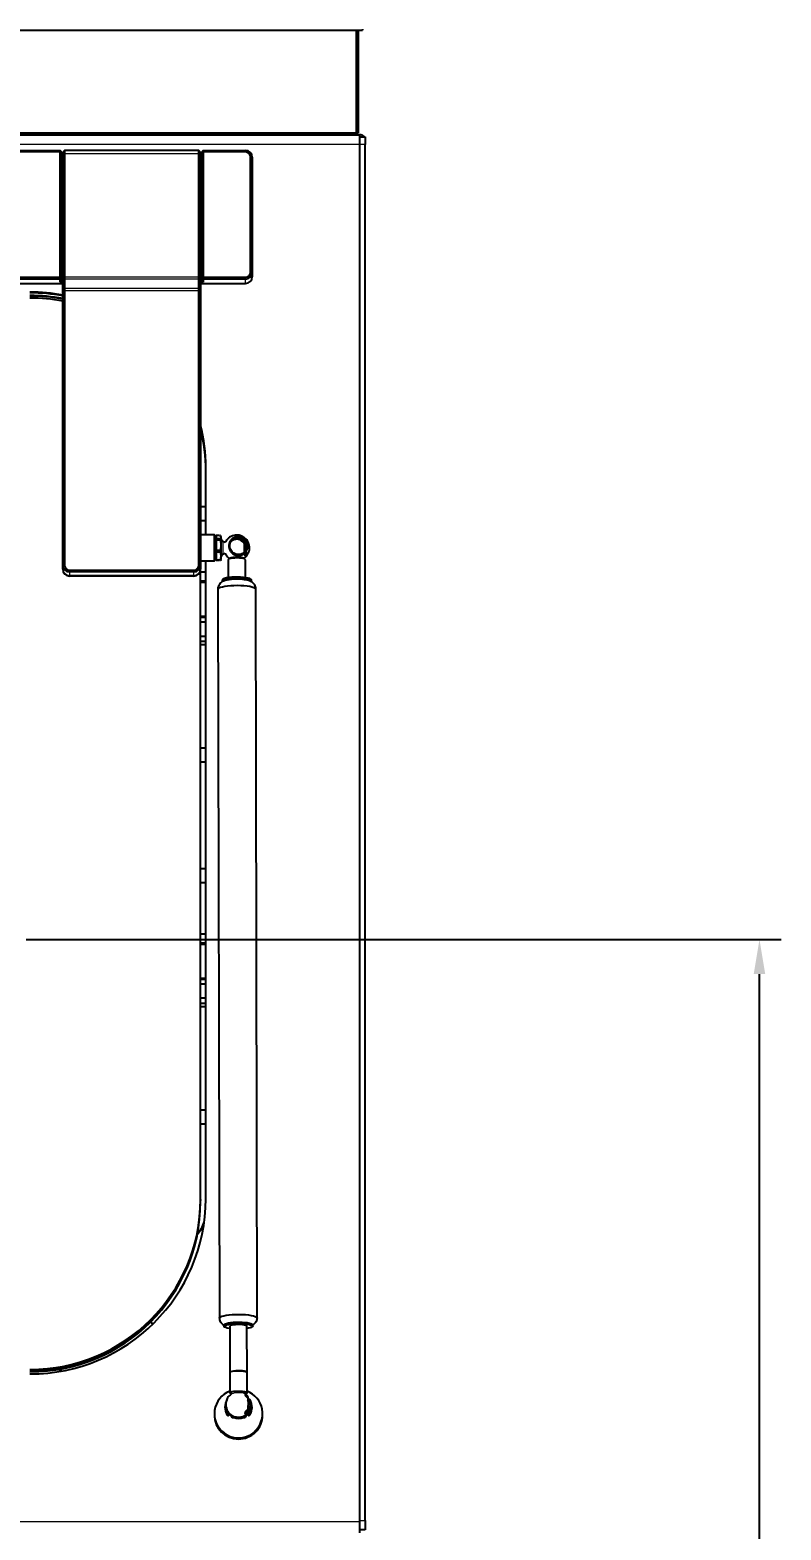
# Model space of a CAD drawing. Header units: millimetres. Extents: x -218071 to -203542, y 15363 to 51382.
# Drawn here: x -217463.8 to -217420.2, y 51213.1 to 51300.1 of the extents above; entities that cross this region are included whole.
import ezdxf

# ---------------------------------------------------------------- set-up
doc = ezdxf.new("R2010")
doc.units = ezdxf.units.MM
doc.header["$LTSCALE"] = 4
doc.layers.add('TPF-DIMENSIONS', color=3, linetype='Continuous')
doc.layers.add('TPF-EQUIPEMENT', color=7, linetype='Continuous')
doc.dimstyles.new('ISO-25', dxfattribs={"dimtxt": 2.5, "dimasz": 2, "dimexe": 1.25, "dimexo": 0.625, "dimtad": 1, "dimtxsty": 'Standard', "dimcen": -2.5, "dimclrt": 256, "dimadec": 0, "dimazin": 0, "dimtfac": 1, "dimtmove": 0, "dimatfit": 3, "dimfxl": 1, "dimarcsym": 0})

# ---------------------------------------------------------------- blocks, each defined once
blk = doc.blocks.new('*D688')
at = {"layer": 'Defpoints', "color": 0, "transparency": 16777216}
for p in [(-217464.652, 51247.327), (-217421.467, 51247.327), (-217448.852, 51132.036)]:
    blk.add_point(p, dxfattribs=at)
at = {"layer": 'TPF-DIMENSIONS', "color": 0, "lineweight": -2, "transparency": 16777216}
for p, q in [((-217464.027, 51247.327), (-217420.217, 51247.327)), ((-217421.467, 51134.036), (-217421.467, 51245.327)), ((-217448.227, 51132.036), (-217420.217, 51132.036))]:
    blk.add_line(p, q, dxfattribs=at)
at = {"layer": 'TPF-DIMENSIONS', "color": 0, "transparency": 16777216}
for points in [[(-217421.8, 51245.327), (-217421.133, 51245.327), (-217421.467, 51247.327)], [(-217421.8, 51134.036), (-217421.133, 51134.036), (-217421.467, 51132.036)]]:
    blk.add_solid(points, dxfattribs=at)
at = {"layer": 'TPF-DIMENSIONS', "transparency": 16777216, "insert": (-217423.342, 51189.682), "char_height": 2.5, "attachment_point": 5, "rotation": 90}
blk.add_mtext('115', dxfattribs=at)

msp = doc.modelspace()

# ---------------------------------------------------------------- linework, layer by layer
at = {"layer": 'TPF-EQUIPEMENT', "color": 7, "linetype": 'Continuous', "lineweight": 25, "transparency": 33554671}
for p, q in [((-217638.702, 51300.079), (-217444.502, 51300.079)), ((-217444.852, 51294.136), (-217444.852, 51300.079)), ((-217444.752, 51300.079), (-217444.752, 51294.136)), ((-217444.502, 51300.149), (-217444.502, 51300.079)), ((-217638.752, 51294.136), (-217444.852, 51294.136)), ((-217444.852, 51294.036), (-217638.752, 51294.036)), ((-217638.552, 51294.005), (-217444.652, 51294.005)), ((-217447.03, 51294.036), (-217447.03, 51294.005)), ((-217447.022, 51294.036), (-217447.022, 51294.005)), ((-217446.352, 51294.036), (-217446.352, 51294.005)), ((-217446.272, 51294.036), (-217446.272, 51294.005)), ((-217445.622, 51294.005), (-217445.622, 51294.036)), ((-217445.622, 51294.031), (-217445.582, 51294.031)), ((-217445.322, 51294.031), (-217444.652, 51294.031)), ((-217444.752, 51294.136), (-217444.852, 51294.136)), ((-217444.852, 51294.036), (-217444.852, 51294.136)), ((-217444.852, 51294.036), (-217444.752, 51294.136)), ((-217444.652, 51293.457), (-217444.652, 51294.005)), ((-217444.652, 51293.905), (-217444.352, 51293.905)), ((-217444.652, 51213.557), (-217444.652, 51293.457)), ((-217444.352, 51293.905), (-217444.352, 51293.449)), ((-217444.352, 51213.614), (-217444.352, 51293.449)), ((-217464.502, 51293.11), (-217462.052, 51293.11)), ((-217462.052, 51293.019), (-217464.502, 51293.019)), ((-217462.052, 51293.11), (-217462.052, 51293.019)), ((-217461.952, 51293.011), (-217462.052, 51293.11)), ((-217462.052, 51285.747), (-217462.052, 51293.019)), ((-217461.952, 51293.011), (-217462.052, 51293.019)), ((-217461.952, 51293.011), (-217461.952, 51285.738)), ((-217461.902, 51292.59), (-217461.952, 51292.59)), ((-217461.802, 51293.102), (-217461.902, 51293.002)), ((-217461.902, 51292.911), (-217461.902, 51293.002)), ((-217461.902, 51285.771), (-217461.902, 51292.911)), ((-217454.002, 51293.102), (-217461.802, 51293.102)), ((-217461.802, 51293.102), (-217461.802, 51292.92)), ((-217461.802, 51292.92), (-217461.802, 51285.78)), ((-217453.902, 51293.002), (-217454.002, 51293.102)), ((-217454.002, 51292.92), (-217454.002, 51293.102)), ((-217454.002, 51285.78), (-217454.002, 51292.92)), ((-217453.902, 51293.002), (-217453.902, 51292.911)), ((-217453.902, 51292.911), (-217453.902, 51285.771)), ((-217453.852, 51292.59), (-217453.902, 51292.59)), ((-217453.752, 51293.11), (-217453.852, 51293.011)), ((-217453.752, 51293.019), (-217453.852, 51293.011)), ((-217453.852, 51285.738), (-217453.852, 51293.011)), ((-217453.752, 51293.019), (-217453.752, 51293.11)), ((-217453.752, 51293.11), (-217451.302, 51293.11)), ((-217451.302, 51293.019), (-217453.752, 51293.019)), ((-217453.752, 51293.019), (-217453.752, 51285.747)), ((-217451.002, 51286.046), (-217451.002, 51292.72)), ((-217450.902, 51292.712), (-217450.902, 51286.037)), ((-217461.952, 51291.59), (-217461.902, 51291.59)), ((-217453.902, 51291.59), (-217453.852, 51291.59)), ((-217464.502, 51285.747), (-217462.052, 51285.747)), ((-217462.052, 51285.639), (-217464.502, 51285.639)), ((-217462.052, 51285.747), (-217462.052, 51285.639)), ((-217461.952, 51285.738), (-217462.052, 51285.747)), ((-217461.952, 51285.738), (-217462.052, 51285.639)), ((-217462.052, 51285.464), (-217462.052, 51285.639)), ((-217461.952, 51285.738), (-217461.952, 51285.564)), ((-217461.902, 51285.698), (-217461.902, 51285.771)), ((-217461.902, 51285.175), (-217461.902, 51285.698)), ((-217461.802, 51285.78), (-217461.802, 51285.634)), ((-217461.802, 51285.634), (-217461.802, 51285.111)), ((-217454.002, 51285.634), (-217454.002, 51285.78)), ((-217454.002, 51285.111), (-217454.002, 51285.634)), ((-217453.902, 51285.771), (-217453.902, 51285.698)), ((-217453.902, 51285.698), (-217453.902, 51285.175)), ((-217453.752, 51285.747), (-217453.852, 51285.738)), ((-217453.752, 51285.639), (-217453.852, 51285.738)), ((-217453.852, 51285.564), (-217453.852, 51285.738)), ((-217453.752, 51285.639), (-217453.752, 51285.747)), ((-217453.752, 51285.747), (-217451.302, 51285.747)), ((-217451.302, 51285.639), (-217453.752, 51285.639)), ((-217453.752, 51285.639), (-217453.752, 51285.464)), ((-217450.902, 51286.037), (-217450.902, 51285.784)), ((-217464.502, 51285.386), (-217461.902, 51285.386)), ((-217461.902, 51284.956), (-217461.902, 51285.175)), ((-217461.902, 51269.05), (-217461.902, 51284.956)), ((-217461.802, 51285.111), (-217461.802, 51284.965)), ((-217461.802, 51284.965), (-217461.802, 51269.058)), ((-217454.002, 51284.965), (-217454.002, 51285.111)), ((-217454.002, 51269.058), (-217454.002, 51284.965)), ((-217453.902, 51285.386), (-217451.302, 51285.386)), ((-217453.902, 51285.175), (-217453.902, 51284.956)), ((-217453.902, 51284.956), (-217453.902, 51269.05)), ((-217453.602, 51270.8), (-217453.602, 51274.727)), ((-217453.602, 51272.436), (-217453.902, 51272.436)), ((-217453.902, 51271.636), (-217453.602, 51271.636)), ((-217453.102, 51270.8), (-217453.902, 51270.8)), ((-217453.002, 51270.7), (-217453.102, 51270.8)), ((-217453.102, 51269.3), (-217453.102, 51270.8)), ((-217452.941, 51270.777), (-217453.002, 51270.777)), ((-217453.002, 51270.777), (-217453.002, 51270.573)), ((-217452.941, 51270.777), (-217452.927, 51270.746)), ((-217452.927, 51270.746), (-217452.914, 51270.777)), ((-217452.821, 51270.777), (-217452.914, 51270.777)), ((-217452.821, 51270.777), (-217452.807, 51270.746)), ((-217452.807, 51270.746), (-217452.794, 51270.777)), ((-217452.746, 51270.777), (-217452.794, 51270.777)), ((-217452.941, 51270.573), (-217453.002, 51270.573)), ((-217453.002, 51270.573), (-217453.002, 51269.846)), ((-217452.927, 51270.605), (-217452.941, 51270.573)), ((-217452.941, 51270.573), (-217452.927, 51270.461)), ((-217452.927, 51269.958), (-217452.941, 51269.846)), ((-217452.927, 51270.605), (-217452.914, 51270.573)), ((-217452.927, 51270.605), (-217452.927, 51270.461)), ((-217452.927, 51270.461), (-217452.914, 51270.573)), ((-217452.927, 51269.958), (-217452.927, 51269.765)), ((-217452.927, 51269.958), (-217452.914, 51269.846)), ((-217452.821, 51270.573), (-217452.914, 51270.573)), ((-217452.807, 51270.605), (-217452.821, 51270.573)), ((-217452.821, 51270.573), (-217452.807, 51270.461)), ((-217452.807, 51269.958), (-217452.821, 51269.846)), ((-217452.807, 51270.605), (-217452.794, 51270.573)), ((-217452.807, 51270.605), (-217452.807, 51270.461)), ((-217452.807, 51270.461), (-217452.794, 51270.573)), ((-217452.807, 51269.958), (-217452.807, 51269.765)), ((-217452.807, 51269.958), (-217452.794, 51269.846)), ((-217452.746, 51270.573), (-217452.794, 51270.573)), ((-217452.702, 51270.68), (-217452.72, 51270.728)), ((-217452.702, 51270.205), (-217452.702, 51270.68)), ((-217452.702, 51269.42), (-217452.702, 51270.205)), ((-217452.471, 51270.361), (-217452.606, 51270.413)), ((-217461.902, 51268.833), (-217461.902, 51269.05)), ((-217453.902, 51269.3), (-217453.102, 51269.3)), ((-217453.902, 51269.05), (-217453.902, 51268.833)), ((-217453.602, 51232.289), (-217453.602, 51269.3)), ((-217453.102, 51269.3), (-217453.002, 51269.4)), ((-217452.941, 51269.846), (-217453.002, 51269.846)), ((-217453.002, 51269.846), (-217453.002, 51269.322)), ((-217452.941, 51269.322), (-217453.002, 51269.322)), ((-217452.941, 51269.846), (-217452.927, 51269.765)), ((-217452.927, 51269.403), (-217452.941, 51269.322)), ((-217452.941, 51269.322), (-217452.927, 51269.353)), ((-217452.927, 51269.765), (-217452.914, 51269.846)), ((-217452.927, 51269.403), (-217452.914, 51269.322)), ((-217452.927, 51269.403), (-217452.927, 51269.353)), ((-217452.927, 51269.353), (-217452.914, 51269.322)), ((-217452.821, 51269.846), (-217452.914, 51269.846)), ((-217452.821, 51269.322), (-217452.914, 51269.322)), ((-217452.821, 51269.846), (-217452.807, 51269.765)), ((-217452.807, 51269.403), (-217452.821, 51269.322)), ((-217452.821, 51269.322), (-217452.807, 51269.353)), ((-217452.807, 51269.765), (-217452.794, 51269.846)), ((-217452.807, 51269.403), (-217452.794, 51269.322)), ((-217452.807, 51269.403), (-217452.807, 51269.353)), ((-217452.807, 51269.353), (-217452.794, 51269.322)), ((-217452.746, 51269.846), (-217452.794, 51269.846)), ((-217452.746, 51269.322), (-217452.794, 51269.322)), ((-217452.728, 51269.374), (-217452.746, 51269.322)), ((-217452.72, 51269.371), (-217452.702, 51269.42)), ((-217452.606, 51269.686), (-217452.471, 51269.737)), ((-217452.301, 51269.363), (-217452.299, 51268.324)), ((-217452.203, 51269.427), (-217452.207, 51269.43)), ((-217451.299, 51268.326), (-217451.301, 51269.365)), ((-217461.902, 51268.832), (-217461.902, 51268.833)), ((-217461.902, 51268.806), (-217461.902, 51268.832)), ((-217461.502, 51268.759), (-217454.302, 51268.759)), ((-217454.302, 51268.651), (-217461.502, 51268.651)), ((-217461.502, 51268.435), (-217454.302, 51268.435)), ((-217461.502, 51268.435), (-217461.502, 51268.435)), ((-217454.302, 51268.433), (-217461.502, 51268.433)), ((-217454.302, 51268.407), (-217461.502, 51268.407)), ((-217454.302, 51268.435), (-217454.302, 51268.435)), ((-217453.902, 51268.833), (-217453.902, 51268.832)), ((-217453.902, 51268.832), (-217453.902, 51268.806)), ((-217453.902, 51232.245), (-217453.902, 51268.806)), ((-217453.602, 51268.636), (-217453.902, 51268.636)), ((-217452.633, 51268.214), (-217452.644, 51268.186)), ((-217452.644, 51268.186), (-217452.644, 51268.088)), ((-217450.954, 51268.092), (-217450.954, 51268.19)), ((-217453.902, 51268.136), (-217453.602, 51268.136)), ((-217453.902, 51268.064), (-217453.602, 51268.064)), ((-217452.883, 51267.671), (-217452.898, 51267.635)), ((-217452.898, 51267.635), (-217452.813, 51225.358)), ((-217450.613, 51225.362), (-217450.698, 51267.639)), ((-217453.602, 51266.064), (-217453.902, 51266.064)), ((-217453.902, 51266.036), (-217453.602, 51266.036)), ((-217453.602, 51265.736), (-217453.902, 51265.736)), ((-217453.902, 51264.936), (-217453.602, 51264.936)), ((-217453.902, 51264.636), (-217453.602, 51264.636)), ((-217453.902, 51264.436), (-217453.602, 51264.436)), ((-217453.602, 51258.436), (-217453.902, 51258.436)), ((-217453.902, 51257.636), (-217453.602, 51257.636)), ((-217453.602, 51251.436), (-217453.902, 51251.436)), ((-217453.902, 51250.636), (-217453.602, 51250.636)), ((-217453.602, 51247.636), (-217453.902, 51247.636)), ((-217453.902, 51247.136), (-217453.602, 51247.136)), ((-217453.902, 51247.064), (-217453.602, 51247.064)), ((-217453.602, 51245.064), (-217453.902, 51245.064)), ((-217453.902, 51245.036), (-217453.602, 51245.036)), ((-217453.602, 51244.736), (-217453.902, 51244.736)), ((-217453.902, 51243.936), (-217453.602, 51243.936)), ((-217453.902, 51243.636), (-217453.602, 51243.636)), ((-217453.902, 51243.436), (-217453.602, 51243.436)), ((-217453.602, 51237.436), (-217453.902, 51237.436)), ((-217453.902, 51236.636), (-217453.602, 51236.636)), ((-217453.902, 51232.245), (-217453.902, 51232.193)), ((-217453.926, 51230.436), (-217454.046, 51230.436)), ((-217456.797, 51225.141), (-217456.674, 51225.021)), ((-217456.79, 51225.148), (-217456.667, 51225.028)), ((-217452.552, 51224.947), (-217452.552, 51224.903)), ((-217452.518, 51224.999), (-217452.537, 51224.979)), ((-217452.534, 51224.869), (-217452.514, 51224.85)), ((-217452.205, 51224.901), (-217452.212, 51224.884)), ((-217452.212, 51224.884), (-217452.206, 51222.207)), ((-217451.206, 51222.209), (-217451.212, 51224.887)), ((-217450.909, 51224.853), (-217450.889, 51224.872)), ((-217450.886, 51224.982), (-217450.906, 51225.003)), ((-217450.872, 51224.907), (-217450.872, 51224.951)), ((-217452.2, 51222.223), (-217452.206, 51222.207)), ((-217452.206, 51222.207), (-217452.204, 51221.031)), ((-217451.204, 51221.033), (-217451.206, 51222.209)), ((-217452.105, 51220.967), (-217452.109, 51220.965)), ((-217452.088, 51220.97), (-217452.103, 51220.967)), ((-217451.189, 51220.874), (-217451.234, 51220.92)), ((-217451.134, 51220.652), (-217451.101, 51220.602)), ((-217451.133, 51220.581), (-217450.952, 51220.275)), ((-217451.101, 51220.602), (-217451.1, 51220.688)), ((-217451.101, 51220.526), (-217451.1, 51220.688)), ((-217451.101, 51220.564), (-217451.101, 51220.527)), ((-217453.102, 51219.821), (-217453.102, 51219.738)), ((-217452.427, 51220.21), (-217452.453, 51220.253)), ((-217452.453, 51220.253), (-217452.453, 51220.249)), ((-217452.394, 51220.149), (-217452.453, 51220.249)), ((-217452.453, 51220.247), (-217452.453, 51220.239)), ((-217452.453, 51220.247), (-217452.394, 51220.149)), ((-217452.394, 51220.139), (-217452.453, 51220.239)), ((-217452.453, 51220.236), (-217452.453, 51220.231)), ((-217452.453, 51220.236), (-217452.394, 51220.139)), ((-217452.453, 51220.231), (-217452.422, 51220.18)), ((-217452.304, 51219.879), (-217452.305, 51219.7)), ((-217452.191, 51219.794), (-217452.068, 51219.589)), ((-217452.068, 51219.611), (-217452.16, 51219.767)), ((-217452.127, 51219.705), (-217452.068, 51219.605)), ((-217452.127, 51219.705), (-217452.068, 51219.607)), ((-217452.127, 51219.694), (-217452.068, 51219.597)), ((-217452.127, 51219.694), (-217452.068, 51219.595)), ((-217451.814, 51219.617), (-217452.068, 51219.611)), ((-217452.068, 51219.607), (-217452.068, 51219.611)), ((-217452.068, 51219.605), (-217451.953, 51219.608)), ((-217452.068, 51219.607), (-217451.953, 51219.608)), ((-217452.068, 51219.597), (-217452.068, 51219.605)), ((-217452.068, 51219.589), (-217451.318, 51219.6)), ((-217452.068, 51219.595), (-217451.953, 51219.597)), ((-217452.068, 51219.597), (-217451.953, 51219.597)), ((-217452.068, 51219.589), (-217452.068, 51219.595)), ((-217451.318, 51219.622), (-217451.573, 51219.621)), ((-217451.433, 51219.615), (-217451.318, 51219.618)), ((-217451.433, 51219.615), (-217451.318, 51219.616)), ((-217451.433, 51219.605), (-217451.318, 51219.608)), ((-217451.433, 51219.605), (-217451.318, 51219.606)), ((-217451.318, 51219.6), (-217450.952, 51220.253)), ((-217451.318, 51219.616), (-217451.261, 51219.718)), ((-217451.261, 51219.718), (-217451.318, 51219.618)), ((-217451.318, 51219.606), (-217451.261, 51219.707)), ((-217451.261, 51219.707), (-217451.318, 51219.608)), ((-217451.318, 51219.622), (-217451.318, 51219.618)), ((-217451.318, 51219.616), (-217451.318, 51219.608)), ((-217451.318, 51219.606), (-217451.318, 51219.6)), ((-217451.105, 51219.695), (-217451.103, 51219.983)), ((-217451.105, 51219.695), (-217451.104, 51219.874)), ((-217451.104, 51219.982), (-217451.104, 51219.915)), ((-217451.008, 51220.17), (-217450.952, 51220.271)), ((-217451.008, 51220.17), (-217450.952, 51220.269)), ((-217451.008, 51220.159), (-217450.952, 51220.261)), ((-217451.008, 51220.159), (-217450.952, 51220.258)), ((-217450.952, 51220.275), (-217450.952, 51220.271)), ((-217450.952, 51220.269), (-217450.952, 51220.261)), ((-217450.952, 51220.258), (-217450.952, 51220.253)), ((-217450.302, 51219.738), (-217450.302, 51219.821)), ((-217444.652, 51212.905), (-217444.652, 51213.557)), ((-217444.352, 51213.614), (-217444.352, 51213.07)), ((-217444.637, 51213.089), (-217444.652, 51213.086)), ((-217444.352, 51213.07), (-217444.652, 51213.07))]:
    msp.add_line(p, q, dxfattribs=at)
at = {"layer": 'TPF-EQUIPEMENT', "color": 8, "linetype": 'Continuous', "lineweight": 18, "transparency": 33554671}
for p, q in [((-217444.652, 51293.457), (-217638.552, 51293.457)), ((-217448.652, 51294.005), (-217448.652, 51294.036)), ((-217445.322, 51294.031), (-217445.322, 51294.005)), ((-217444.352, 51293.449), (-217444.652, 51293.449)), ((-217461.902, 51292.911), (-217461.802, 51292.92)), ((-217454.002, 51292.92), (-217461.802, 51292.92)), ((-217453.902, 51292.911), (-217454.002, 51292.92)), ((-217451.302, 51293.019), (-217451.302, 51293.11)), ((-217450.902, 51292.712), (-217451.002, 51292.72)), ((-217462.052, 51285.464), (-217461.952, 51285.564)), ((-217461.902, 51285.771), (-217461.802, 51285.78)), ((-217461.902, 51285.698), (-217461.802, 51285.634)), ((-217461.802, 51285.78), (-217454.002, 51285.78)), ((-217454.002, 51285.634), (-217461.802, 51285.634)), ((-217453.902, 51285.771), (-217454.002, 51285.78)), ((-217453.902, 51285.698), (-217454.002, 51285.634)), ((-217453.752, 51285.464), (-217453.852, 51285.564)), ((-217451.302, 51285.639), (-217451.302, 51285.747)), ((-217451.302, 51285.386), (-217451.302, 51285.639)), ((-217450.902, 51286.037), (-217451.002, 51286.046)), ((-217461.902, 51285.175), (-217461.802, 51285.111)), ((-217461.902, 51284.956), (-217461.802, 51284.965)), ((-217461.802, 51285.111), (-217454.002, 51285.111)), ((-217454.002, 51284.965), (-217461.802, 51284.965)), ((-217453.902, 51285.175), (-217454.002, 51285.111)), ((-217453.902, 51284.956), (-217454.002, 51284.965)), ((-217452.606, 51270.413), (-217452.606, 51270.139)), ((-217452.606, 51270.139), (-217452.606, 51269.686)), ((-217461.902, 51269.05), (-217461.802, 51269.058)), ((-217453.902, 51269.05), (-217454.002, 51269.058)), ((-217461.502, 51268.651), (-217461.502, 51268.759)), ((-217461.502, 51268.651), (-217461.502, 51268.435)), ((-217461.502, 51268.435), (-217454.302, 51268.435)), ((-217461.502, 51268.433), (-217461.502, 51268.407)), ((-217454.302, 51268.651), (-217454.302, 51268.759)), ((-217454.302, 51268.435), (-217454.302, 51268.651)), ((-217454.302, 51268.407), (-217454.302, 51268.433)), ((-217451.101, 51220.564), (-217451.127, 51220.609)), ((-217451.051, 51220.63), (-217451.051, 51220.443)), ((-217452.354, 51219.75), (-217452.353, 51219.998)), ((-217451.053, 51220.073), (-217451.054, 51219.744)), ((-217638.552, 51213.557), (-217444.652, 51213.557)), ((-217444.652, 51213.614), (-217444.352, 51213.614))]:
    msp.add_line(p, q, dxfattribs=at)
at = {"layer": 'TPF-EQUIPEMENT', "color": 7, "linetype": 'Continuous', "lineweight": 25, "transparency": 33554671, "flags": 128}
for points in [[(-217445.585, 51294.036), (-217445.572, 51294.014), (-217445.566, 51294.005)], [(-217445.361, 51294.036), (-217445.352, 51294.034), (-217445.322, 51294.031)], [(-217461.952, 51292.921), (-217461.929, 51292.92), (-217461.902, 51292.919)], [(-217453.902, 51292.919), (-217453.876, 51292.92), (-217453.852, 51292.921)], [(-217451.715, 51269.657), (-217451.848, 51269.679), (-217451.971, 51269.737), (-217452.075, 51269.824), (-217452.153, 51269.936), (-217452.198, 51270.063), (-217452.207, 51270.196), (-217452.18, 51270.326), (-217452.119, 51270.443), (-217452.028, 51270.537), (-217451.913, 51270.602), (-217451.784, 51270.634), (-217451.65, 51270.629), (-217451.521, 51270.589), (-217451.406, 51270.516), (-217451.315, 51270.415), (-217451.253, 51270.295), (-217451.225, 51270.163), (-217451.234, 51270.03), (-217451.279, 51269.906), (-217451.356, 51269.8), (-217451.46, 51269.719), (-217451.582, 51269.67), (-217451.715, 51269.657)], [(-217451.301, 51269.365), (-217451.308, 51269.382), (-217451.348, 51269.408), (-217451.422, 51269.431), (-217451.524, 51269.448), (-217451.647, 51269.46), (-217451.781, 51269.465), (-217451.916, 51269.462), (-217452.043, 51269.452), (-217452.152, 51269.435), (-217452.235, 51269.413), (-217452.286, 51269.388), (-217452.301, 51269.363)], [(-217450.954, 51268.19), (-217450.955, 51268.198), (-217450.981, 51268.233), (-217451.044, 51268.266), (-217451.139, 51268.295), (-217451.263, 51268.32), (-217451.411, 51268.339), (-217451.576, 51268.352), (-217451.75, 51268.357), (-217451.926, 51268.355), (-217452.097, 51268.346), (-217452.255, 51268.33), (-217452.393, 51268.307), (-217452.505, 51268.28), (-217452.586, 51268.248), (-217452.633, 51268.214)], [(-217450.954, 51268.092), (-217450.954, 51268.1), (-217450.981, 51268.135), (-217451.044, 51268.168), (-217451.139, 51268.197), (-217451.263, 51268.222), (-217451.411, 51268.241), (-217451.575, 51268.254), (-217451.75, 51268.259), (-217451.926, 51268.257), (-217452.097, 51268.248), (-217452.255, 51268.232), (-217452.393, 51268.209), (-217452.505, 51268.182), (-217452.586, 51268.15), (-217452.632, 51268.116)], [(-217450.698, 51267.639), (-217450.704, 51267.663), (-217450.742, 51267.701), (-217450.815, 51267.738), (-217450.919, 51267.771), (-217451.051, 51267.801), (-217451.207, 51267.824), (-217451.383, 51267.842), (-217451.571, 51267.853), (-217451.767, 51267.858), (-217451.964, 51267.855), (-217452.155, 51267.845), (-217452.335, 51267.828), (-217452.498, 51267.806), (-217452.638, 51267.778), (-217452.751, 51267.745), (-217452.834, 51267.709), (-217452.883, 51267.671)], [(-217452.812, 51225.355), (-217452.798, 51225.394), (-217452.749, 51225.432), (-217452.666, 51225.468), (-217452.553, 51225.501), (-217452.413, 51225.529), (-217452.25, 51225.552), (-217452.07, 51225.568), (-217451.879, 51225.578), (-217451.682, 51225.581), (-217451.486, 51225.576), (-217451.297, 51225.565), (-217451.122, 51225.547), (-217450.966, 51225.524), (-217450.834, 51225.495), (-217450.73, 51225.461), (-217450.657, 51225.425), (-217450.619, 51225.386), (-217450.613, 51225.359)], [(-217452.552, 51224.947), (-217452.541, 51224.975), (-217452.494, 51225.009), (-217452.414, 51225.04), (-217452.302, 51225.068), (-217452.165, 51225.09), (-217452.008, 51225.106), (-217451.839, 51225.115), (-217451.663, 51225.117), (-217451.49, 51225.112), (-217451.326, 51225.1), (-217451.18, 51225.08), (-217451.056, 51225.056), (-217450.961, 51225.026), (-217450.899, 51224.993), (-217450.873, 51224.959), (-217450.872, 51224.951)], [(-217452.534, 51224.869), (-217452.551, 51224.896), (-217452.541, 51224.931)], [(-217452.541, 51224.931), (-217452.494, 51224.965), (-217452.414, 51224.996), (-217452.302, 51225.024), (-217452.165, 51225.046), (-217452.008, 51225.062), (-217451.839, 51225.071), (-217451.663, 51225.073), (-217451.49, 51225.068), (-217451.326, 51225.055), (-217451.179, 51225.036), (-217451.056, 51225.012), (-217450.961, 51224.982), (-217450.899, 51224.949), (-217450.873, 51224.915), (-217450.883, 51224.879), (-217450.889, 51224.872)], [(-217452.211, 51224.754), (-217452.231, 51224.757), (-217452.352, 51224.782), (-217452.444, 51224.81), (-217452.505, 51224.842), (-217452.531, 51224.876), (-217452.521, 51224.911)], [(-217452.521, 51224.911), (-217452.476, 51224.944), (-217452.397, 51224.974), (-217452.288, 51225.001), (-217452.154, 51225.023), (-217452.001, 51225.039), (-217451.835, 51225.048), (-217451.664, 51225.05), (-217451.495, 51225.044), (-217451.335, 51225.032), (-217451.192, 51225.014), (-217451.072, 51224.989), (-217450.979, 51224.961), (-217450.918, 51224.929), (-217450.893, 51224.895), (-217450.902, 51224.86), (-217450.948, 51224.827), (-217451.026, 51224.797), (-217451.135, 51224.77), (-217451.211, 51224.756)], [(-217452.518, 51224.999), (-217452.476, 51225.029), (-217452.397, 51225.06), (-217452.289, 51225.087), (-217452.155, 51225.108), (-217452.002, 51225.124), (-217451.836, 51225.133), (-217451.664, 51225.135), (-217451.495, 51225.13), (-217451.335, 51225.118), (-217451.192, 51225.099), (-217451.072, 51225.075), (-217450.979, 51225.046), (-217450.918, 51225.014), (-217450.906, 51225.003)], [(-217451.212, 51224.887), (-217451.227, 51224.911), (-217451.278, 51224.936), (-217451.361, 51224.958), (-217451.47, 51224.974), (-217451.597, 51224.983), (-217451.733, 51224.986), (-217451.867, 51224.98), (-217451.989, 51224.968), (-217452.091, 51224.95), (-217452.165, 51224.927), (-217452.205, 51224.901)], [(-217462.117, 51222.267), (-217461.966, 51222.379), (-217461.906, 51222.43)], [(-217452.206, 51222.207), (-217452.206, 51222.208), (-217452.186, 51222.235), (-217452.131, 51222.26), (-217452.044, 51222.281), (-217451.932, 51222.297), (-217451.803, 51222.306), (-217451.667, 51222.308), (-217451.534, 51222.303), (-217451.414, 51222.29), (-217451.315, 51222.271), (-217451.246, 51222.248), (-217451.21, 51222.222), (-217451.206, 51222.209)], [(-217451.206, 51222.209), (-217451.221, 51222.234), (-217451.272, 51222.259), (-217451.356, 51222.28), (-217451.465, 51222.296), (-217451.592, 51222.306), (-217451.727, 51222.308), (-217451.861, 51222.303), (-217451.984, 51222.291), (-217452.086, 51222.273), (-217452.16, 51222.25), (-217452.2, 51222.223)], [(-217452.096, 51220.969), (-217452.1, 51220.97), (-217452.167, 51220.993), (-217452.201, 51221.02), (-217452.197, 51221.047)], [(-217452.197, 51221.047), (-217452.157, 51221.073), (-217452.083, 51221.096), (-217451.982, 51221.115), (-217451.859, 51221.127), (-217451.725, 51221.132), (-217451.589, 51221.13), (-217451.462, 51221.12), (-217451.353, 51221.104), (-217451.27, 51221.082), (-217451.219, 51221.057), (-217451.204, 51221.03), (-217451.226, 51221.003), (-217451.284, 51220.978), (-217451.311, 51220.971)], [(-217452.122, 51219.68), (-217452.207, 51219.753), (-217452.304, 51219.879)], [(-217451.104, 51219.874), (-217451.202, 51219.749), (-217451.266, 51219.692)]]:
    msp.add_lwpolyline(points, dxfattribs=at)
at = {"layer": 'TPF-EQUIPEMENT', "color": 8, "linetype": 'Continuous', "lineweight": 18, "transparency": 33554671, "flags": 128}
for points in [[(-217452.207, 51269.43), (-217452.214, 51269.436), (-217452.22, 51269.461), (-217452.189, 51269.485), (-217452.123, 51269.507), (-217452.029, 51269.524), (-217451.914, 51269.534), (-217451.79, 51269.538), (-217451.666, 51269.533), (-217451.555, 51269.522), (-217451.465, 51269.505), (-217451.405, 51269.483), (-217451.381, 51269.458), (-217451.394, 51269.433), (-217451.399, 51269.429)], [(-217452.304, 51219.92), (-217452.21, 51219.788), (-217452.154, 51219.732)], [(-217451.237, 51219.745), (-217451.198, 51219.783), (-217451.104, 51219.915)]]:
    msp.add_lwpolyline(points, dxfattribs=at)
at = {"layer": 'TPF-EQUIPEMENT', "color": 7, "linetype": 'Continuous', "lineweight": 25, "transparency": 33554671}
for centre, radius, start, end in [((-217461.908, 51292.963), 0.135, 250.59387, 272.23723), ((-217453.897, 51292.963), 0.135, 267.76277, 289.40613), ((-217451.302, 51292.711), 0.399, 0.10943, 90.10901), ((-217451.302, 51292.72), 0.299, 0.10943, 90.10901), ((-217461.908, 51285.691), 0.135, 250.59387, 272.23723), ((-217453.897, 51285.691), 0.135, 267.76277, 289.40613), ((-217451.302, 51286.046), 0.299, 269.89099, 359.89057), ((-217451.302, 51286.038), 0.399, 269.89099, 359.89057), ((-217451.302, 51285.785), 0.399, 269.89099, 359.89057), ((-217463.802, 51274.65), 10.238, 79.30477, 90.0004), ((-217463.802, 51274.624), 10.238, 79.30477, 90.0004), ((-217463.802, 51274.459), 10.388, 79.4616, 90.00037), ((-217463.802, 51274.45), 10.238, 79.30477, 90.0004), ((-217461.938, 51285.806), 0.36, 251.47836, 275.68207), ((-217453.881, 51285.932), 0.485, 267.471, 285.36857), ((-217463.802, 51274.424), 10.238, 79.30477, 90.0004), ((-217463.802, 51274.609), 9.936, 78.97662, 90.00042), ((-217463.727, 51274.726), 10.125, 0.00079, 13.98245), ((-217463.727, 51274.7), 10.125, 0.00094, 13.98231), ((-217463.727, 51274.526), 10.125, 0.00079, 13.98245), ((-217463.727, 51274.5), 10.125, 0.00079, 13.98245), ((-217452.552, 51270.553), 0.15, 180, 249.17), ((-217451.801, 51270.051), 0.502, 326.5546, 130.05535), ((-217451.778, 51270.077), 0.501, 324.50589, 132.10406), ((-217461.503, 51269.05), 0.399, 180.10943, 270.10901), ((-217461.503, 51269.059), 0.299, 180.10943, 270.10901), ((-217454.302, 51269.059), 0.299, 269.89099, 359.89057), ((-217454.302, 51269.05), 0.399, 269.89099, 359.89057), ((-217452.552, 51269.546), 0.15, 110.83, 180), ((-217461.503, 51268.834), 0.399, 180.10943, 270.10901), ((-217461.503, 51268.832), 0.399, 180.10943, 270.10901), ((-217461.503, 51268.806), 0.399, 180.10943, 270.10901), ((-217454.302, 51268.834), 0.399, 269.89099, 359.89057), ((-217454.302, 51268.832), 0.399, 269.89099, 359.89057), ((-217454.302, 51268.806), 0.399, 269.89099, 359.89057), ((-217451.792, 51264.769), 3.464, 82.60851, 97.3124), ((-217463.783, 51232.308), 10.181, 269.89099, 359.89057), ((-217463.784, 51232.264), 9.881, 269.89099, 359.89057), ((-217463.784, 51232.212), 9.881, 269.89099, 359.89057), ((-217463.784, 51232.199), 9.881, 269.89099, 359.89057), ((-217463.784, 51232.129), 9.881, 269.89099, 359.89057), ((-217455.593, 51231.524), 1.99, 319.23259, 342.43607), ((-217451.709, 51219.821), 1.393, 110.80749, 233.40728), ((-217451.708, 51220.19), 0.782, 145.26159, 214.24374), ((-217451.696, 51219.821), 1.393, 311.97584, 69.33304), ((-217451.698, 51220.268), 0.626, 330.19918, 30.95023), ((-217451.697, 51220.19), 0.782, 325.26159, 34.24374), ((-217451.705, 51219.741), 1.397, 180.10564, 269.86641), ((-217451.702, 51220.246), 0.705, 248.31021, 293.51754), ((-217451.7, 51219.741), 1.397, 269.64264, 359.89253), ((-217451.142, 51219.936), 0.14, 176.20526, 228.42224)]:
    msp.add_arc(centre, radius, start, end, dxfattribs=at)
at = {"layer": 'TPF-EQUIPEMENT', "color": 8, "linetype": 'Continuous', "lineweight": 18, "transparency": 33554671}
for centre, radius, start, end in [((-217451.707, 51219.826), 1.389, 110.95162, 269.95569), ((-217451.701, 51219.823), 1.214, 70.77665, 109.43825), ((-217451.698, 51219.826), 1.389, 269.55133, 69.18495), ((-217451.702, 51220.247), 0.685, 253.09975, 288.5803), ((-217451.703, 51219.829), 1.403, 233.40032, 269.76523), ((-217451.702, 51219.829), 1.403, 269.73812, 311.956)]:
    msp.add_arc(centre, radius, start, end, dxfattribs=at)
at = {"layer": 'TPF-EQUIPEMENT', "color": 7, "linetype": 'Continuous', "lineweight": 25, "transparency": 33554671}
for points, knots in [([(-217444.652, 51294.031), (-217444.618, 51294.027), (-217444.548, 51294.02), (-217444.463, 51293.972), (-217444.428, 51293.925), (-217444.413, 51293.905)], [0, 0, 0, 0, 0.370713, 0.741469, 1, 1, 1, 1]), ([(-217452.746, 51270.573), (-217452.728, 51270.607), (-217452.691, 51270.675), (-217452.728, 51270.742), (-217452.746, 51270.777)], [0, 0, 0, 0, 0.4912125, 1, 1, 1, 1]), ([(-217451.063, 51270.024), (-217451.064, 51270.075), (-217451.066, 51270.155), (-217451.096, 51270.277), (-217451.141, 51270.392), (-217451.221, 51270.515), (-217451.326, 51270.622), (-217451.452, 51270.707), (-217451.594, 51270.765), (-217451.745, 51270.793), (-217451.899, 51270.789), (-217452.049, 51270.753), (-217452.189, 51270.687), (-217452.312, 51270.593), (-217452.41, 51270.483), (-217452.452, 51270.399), (-217452.471, 51270.361)], [0, 0, 0, 0, 0.07527, 0.117534, 0.185728, 0.258035, 0.332312, 0.407288, 0.482566, 0.558006, 0.633554, 0.709206, 0.784992, 0.861016, 0.937581, 1, 1, 1, 1]), ([(-217452.746, 51269.846), (-217452.728, 51269.965), (-217452.691, 51270.207), (-217452.728, 51270.45), (-217452.746, 51270.573)], [0, 0, 0, 0, 0.491212, 1, 1, 1, 1]), ([(-217451.717, 51270.69), (-217451.679, 51270.686), (-217451.58, 51270.676), (-217451.427, 51270.609), (-217451.286, 51270.482), (-217451.194, 51270.318), (-217451.16, 51270.134), (-217451.189, 51269.951), (-217451.277, 51269.79), (-217451.415, 51269.67), (-217451.587, 51269.603), (-217451.774, 51269.598), (-217451.953, 51269.654), (-217452.107, 51269.766), (-217452.216, 51269.921), (-217452.269, 51270.101), (-217452.259, 51270.286), (-217452.189, 51270.456), (-217452.065, 51270.59), (-217451.901, 51270.678), (-217451.779, 51270.686), (-217451.717, 51270.69)], [0, 0, 0, 0, 0.033603, 0.087292, 0.14098, 0.194669, 0.248358, 0.302047, 0.355735, 0.409424, 0.463113, 0.516801, 0.57049, 0.624179, 0.677868, 0.731556, 0.785245, 0.838934, 0.892623, 0.946311, 1, 1, 1, 1]), ([(-217451.802, 51270.55), (-217451.846, 51270.546), (-217451.911, 51270.542), (-217452.008, 51270.508), (-217452.081, 51270.471), (-217452.123, 51270.43), (-217452.139, 51270.415)], [0, 0, 0, 0, 0.347293, 0.529213, 0.828198, 1, 1, 1, 1]), ([(-217451.355, 51270.264), (-217451.36, 51270.277), (-217451.381, 51270.331), (-217451.449, 51270.409), (-217451.547, 51270.486), (-217451.651, 51270.53), (-217451.737, 51270.547), (-217451.785, 51270.549), (-217451.802, 51270.55)], [0, 0, 0, 0, 0.079385, 0.306173, 0.537648, 0.744143, 0.904198, 1, 1, 1, 1]), ([(-217451.311, 51270.54), (-217451.313, 51270.541), (-217451.319, 51270.544), (-217451.332, 51270.552), (-217451.353, 51270.57), (-217451.382, 51270.596), (-217451.411, 51270.626), (-217451.43, 51270.649), (-217451.438, 51270.663), (-217451.437, 51270.669), (-217451.432, 51270.67), (-217451.424, 51270.668), (-217451.41, 51270.663), (-217451.393, 51270.652), (-217451.369, 51270.636), (-217451.341, 51270.612), (-217451.315, 51270.584), (-217451.3, 51270.559), (-217451.295, 51270.544), (-217451.297, 51270.538), (-217451.302, 51270.536), (-217451.308, 51270.539), (-217451.311, 51270.54)], [0, 0, 0, 0, 0.015581, 0.050565, 0.091991, 0.171789, 0.270714, 0.346456, 0.398728, 0.436661, 0.465498, 0.496786, 0.527957, 0.566182, 0.617102, 0.691524, 0.779168, 0.862956, 0.914857, 0.94808, 0.974032, 1, 1, 1, 1]), ([(-217451.421, 51270.483), (-217451.421, 51270.485), (-217451.422, 51270.489), (-217451.418, 51270.491), (-217451.409, 51270.49), (-217451.395, 51270.482), (-217451.374, 51270.467), (-217451.343, 51270.436), (-217451.307, 51270.384), (-217451.283, 51270.329), (-217451.273, 51270.292), (-217451.272, 51270.28), (-217451.272, 51270.276), (-217451.273, 51270.275), (-217451.275, 51270.276), (-217451.28, 51270.281), (-217451.286, 51270.291), (-217451.306, 51270.323), (-217451.335, 51270.369), (-217451.375, 51270.42), (-217451.4, 51270.451), (-217451.415, 51270.471), (-217451.419, 51270.479), (-217451.421, 51270.483)], [0, 0, 0, 0, 0.0221235, 0.0492196, 0.0762088, 0.1087793, 0.1541114, 0.2136224, 0.3187939, 0.451499, 0.4992377, 0.5160248, 0.5251386, 0.5342899, 0.5463125, 0.5582131, 0.5925459, 0.6256812, 0.7684605, 0.8652087, 0.9256617, 0.9666474, 1, 1, 1, 1]), ([(-217451.402, 51269.43), (-217451.366, 51269.455), (-217451.287, 51269.51), (-217451.19, 51269.625), (-217451.122, 51269.749), (-217451.076, 51269.883), (-217451.068, 51269.972), (-217451.063, 51270.024)], [0, 0, 0, 0, 0.186398, 0.404097, 0.626702, 0.777519, 1, 1, 1, 1]), ([(-217451.359, 51269.796), (-217451.359, 51269.796), (-217451.36, 51269.795), (-217451.357, 51269.798), (-217451.351, 51269.805), (-217451.34, 51269.818), (-217451.323, 51269.839), (-217451.301, 51269.87), (-217451.273, 51269.921), (-217451.255, 51269.973), (-217451.249, 51270.011), (-217451.249, 51270.023), (-217451.25, 51270.025), (-217451.251, 51270.024), (-217451.252, 51270.021), (-217451.255, 51270.012), (-217451.26, 51269.997), (-217451.272, 51269.956), (-217451.293, 51269.901), (-217451.323, 51269.846), (-217451.343, 51269.816), (-217451.355, 51269.801), (-217451.358, 51269.797), (-217451.359, 51269.796)], [0, 0, 0, 0, 0.01651, 0.042581, 0.068583, 0.099383, 0.139014, 0.197492, 0.279368, 0.422519, 0.490473, 0.511771, 0.523667, 0.534315, 0.546192, 0.557948, 0.591497, 0.623796, 0.766851, 0.86439, 0.925297, 0.966522, 1, 1, 1, 1]), ([(-217451.352, 51269.834), (-217451.352, 51269.834), (-217451.352, 51269.835), (-217451.352, 51269.864), (-217451.352, 51269.914), (-217451.352, 51269.98), (-217451.352, 51270.053), (-217451.352, 51270.127), (-217451.352, 51270.191), (-217451.352, 51270.239), (-217451.352, 51270.266), (-217451.352, 51270.265), (-217451.352, 51270.265)], [0, 0, 0, 0, 0.075647, 0.183071, 0.290495, 0.397919, 0.505343, 0.612767, 0.720191, 0.827615, 0.93504, 1, 1, 1, 1]), ([(-217452.746, 51269.322), (-217452.728, 51269.408), (-217452.691, 51269.582), (-217452.728, 51269.757), (-217452.746, 51269.846)], [0, 0, 0, 0, 0.4912125, 1, 1, 1, 1]), ([(-217452.471, 51269.737), (-217452.468, 51269.729), (-217452.447, 51269.674), (-217452.383, 51269.586), (-217452.294, 51269.488), (-217452.224, 51269.444), (-217452.196, 51269.427)], [0, 0, 0, 0, 0.066698, 0.414108, 0.770983, 1, 1, 1, 1]), ([(-217451.38, 51269.789), (-217451.371, 51269.8), (-217451.36, 51269.814), (-217451.354, 51269.83), (-217451.353, 51269.834)], [0, 0, 0, 0, 0.766598, 1, 1, 1, 1]), ([(-217451.342, 51269.633), (-217451.341, 51269.638), (-217451.336, 51269.654), (-217451.321, 51269.687), (-217451.297, 51269.726), (-217451.274, 51269.756), (-217451.256, 51269.772), (-217451.244, 51269.778), (-217451.236, 51269.778), (-217451.23, 51269.775), (-217451.226, 51269.765), (-217451.225, 51269.748), (-217451.23, 51269.719), (-217451.245, 51269.681), (-217451.268, 51269.645), (-217451.292, 51269.62), (-217451.31, 51269.607), (-217451.323, 51269.601), (-217451.333, 51269.601), (-217451.341, 51269.605), (-217451.344, 51269.617), (-217451.343, 51269.627), (-217451.342, 51269.633)], [0, 0, 0, 0, 0.034193, 0.115041, 0.214864, 0.287953, 0.332497, 0.362374, 0.386633, 0.410858, 0.43993, 0.480805, 0.542063, 0.632576, 0.720746, 0.782804, 0.826342, 0.855758, 0.885501, 0.920293, 0.954848, 1, 1, 1, 1]), ([(-217452.226, 51268.206), (-217452.228, 51268.206), (-217452.264, 51268.201), (-217452.331, 51268.189), (-217452.428, 51268.169), (-217452.524, 51268.141), (-217452.617, 51268.102), (-217452.706, 51268.047), (-217452.783, 51267.977), (-217452.846, 51267.888), (-217452.887, 51267.782), (-217452.904, 51267.691), (-217452.896, 51267.641), (-217452.894, 51267.63)], [0, 0, 0, 0, 0.004477, 0.106336, 0.212521, 0.325645, 0.450994, 0.557985, 0.655899, 0.756478, 0.861146, 0.968553, 1, 1, 1, 1]), ([(-217450.701, 51267.634), (-217450.699, 51267.646), (-217450.691, 51267.696), (-217450.709, 51267.79), (-217450.754, 51267.901), (-217450.825, 51267.993), (-217450.91, 51268.065), (-217451.012, 51268.121), (-217451.126, 51268.161), (-217451.242, 51268.188), (-217451.323, 51268.2), (-217451.355, 51268.205)], [0, 0, 0, 0, 0.031167, 0.14272, 0.257398, 0.364425, 0.472992, 0.591965, 0.748711, 0.901748, 1, 1, 1, 1]), ([(-217452.809, 51225.355), (-217452.807, 51225.326), (-217452.801, 51225.255), (-217452.755, 51225.154), (-217452.686, 51225.062), (-217452.609, 51224.996), (-217452.557, 51224.969), (-217452.534, 51224.957)], [0, 0, 0, 0, 0.163417, 0.393531, 0.608295, 0.826146, 1, 1, 1, 1]), ([(-217450.888, 51224.959), (-217450.859, 51224.975), (-217450.804, 51225.007), (-217450.727, 51225.078), (-217450.665, 51225.167), (-217450.624, 51225.263), (-217450.618, 51225.329), (-217450.616, 51225.358)], [0, 0, 0, 0, 0.218324, 0.419707, 0.626568, 0.841841, 1, 1, 1, 1]), ([(-217452.101, 51220.967), (-217452.113, 51220.96), (-217452.167, 51220.929), (-217452.25, 51220.85), (-217452.342, 51220.73), (-217452.406, 51220.592), (-217452.44, 51220.447), (-217452.446, 51220.304), (-217452.425, 51220.167), (-217452.384, 51220.049), (-217452.332, 51219.955), (-217452.267, 51219.861), (-217452.207, 51219.807), (-217452.171, 51219.774)], [0, 0, 0, 0, 0.029198, 0.133808, 0.24233, 0.355281, 0.458562, 0.560913, 0.661146, 0.755497, 0.828058, 0.89255, 1, 1, 1, 1]), ([(-217451.234, 51220.92), (-217451.277, 51220.951), (-217451.336, 51220.995), (-217451.403, 51221.023), (-217451.421, 51221.031)], [0, 0, 0, 0, 0.730583, 1, 1, 1, 1]), ([(-217451.257, 51220.893), (-217451.253, 51220.889), (-217451.238, 51220.876), (-217451.214, 51220.848), (-217451.196, 51220.816), (-217451.189, 51220.79), (-217451.191, 51220.777), (-217451.197, 51220.771), (-217451.204, 51220.771), (-217451.214, 51220.774), (-217451.227, 51220.782), (-217451.244, 51220.797), (-217451.268, 51220.822), (-217451.293, 51220.854), (-217451.311, 51220.884), (-217451.319, 51220.905), (-217451.318, 51220.915), (-217451.313, 51220.92), (-217451.305, 51220.92), (-217451.292, 51220.916), (-217451.275, 51220.907), (-217451.264, 51220.898), (-217451.257, 51220.893)], [0, 0, 0, 0, 0.034193, 0.115041, 0.214864, 0.287953, 0.332497, 0.362374, 0.386633, 0.410858, 0.43993, 0.480805, 0.542063, 0.632576, 0.720746, 0.782804, 0.826342, 0.855758, 0.885501, 0.920293, 0.954848, 1, 1, 1, 1]), ([(-217451.218, 51219.788), (-217451.212, 51219.799), (-217451.195, 51219.825), (-217451.17, 51219.918), (-217451.147, 51220.068), (-217451.133, 51220.248), (-217451.127, 51220.438), (-217451.133, 51220.616), (-217451.148, 51220.76), (-217451.168, 51220.852), (-217451.183, 51220.867), (-217451.19, 51220.873)], [0, 0, 0, 0, 0.075607, 0.196407, 0.317207, 0.438007, 0.558807, 0.679607, 0.800407, 0.921207, 1, 1, 1, 1]), ([(-217451.101, 51220.602), (-217451.101, 51220.602), (-217451.101, 51220.602), (-217451.101, 51220.601), (-217451.101, 51220.597), (-217451.101, 51220.587), (-217451.101, 51220.575), (-217451.101, 51220.567), (-217451.101, 51220.564)], [0, 0, 0, 0, 0.000506, 0.078565, 0.205845, 0.421479, 0.828125, 1, 1, 1, 1]), ([(-217451.1, 51220.688), (-217451.1, 51220.689), (-217451.1, 51220.689), (-217451.096, 51220.686), (-217451.089, 51220.679), (-217451.078, 51220.667), (-217451.064, 51220.649), (-217451.055, 51220.636), (-217451.051, 51220.63)], [0, 0, 0, 0, 0.111372, 0.222766, 0.332636, 0.510377, 0.789409, 1, 1, 1, 1]), ([(-217452.305, 51219.7), (-217452.305, 51219.699), (-217452.305, 51219.697), (-217452.309, 51219.699), (-217452.316, 51219.703), (-217452.327, 51219.714), (-217452.341, 51219.731), (-217452.35, 51219.744), (-217452.354, 51219.75)], [0, 0, 0, 0, 0.111372, 0.222766, 0.332636, 0.510377, 0.789409, 1, 1, 1, 1]), ([(-217452.171, 51219.774), (-217452.127, 51219.742), (-217452.067, 51219.698), (-217451.966, 51219.653), (-217451.875, 51219.624), (-217451.763, 51219.606), (-217451.641, 51219.606), (-217451.513, 51219.627), (-217451.387, 51219.674), (-217451.284, 51219.73), (-217451.232, 51219.778), (-217451.215, 51219.795)], [0, 0, 0, 0, 0.153039, 0.214832, 0.317829, 0.4258832, 0.5429791, 0.666763, 0.7963997, 0.9313259, 1, 1, 1, 1]), ([(-217451.208, 51219.998), (-217451.207, 51219.997), (-217451.203, 51219.994), (-217451.2, 51219.984), (-217451.2, 51219.963), (-217451.21, 51219.931), (-217451.231, 51219.894), (-217451.258, 51219.864), (-217451.282, 51219.847), (-217451.299, 51219.838), (-217451.313, 51219.835), (-217451.323, 51219.837), (-217451.33, 51219.844), (-217451.332, 51219.856), (-217451.328, 51219.877), (-217451.314, 51219.907), (-217451.291, 51219.942), (-217451.264, 51219.972), (-217451.242, 51219.991), (-217451.227, 51219.999), (-217451.215, 51220.002), (-217451.21, 51219.999), (-217451.208, 51219.998)], [0, 0, 0, 0, 0.015581, 0.050565, 0.091991, 0.171789, 0.270714, 0.346456, 0.398728, 0.436661, 0.465498, 0.496786, 0.527957, 0.566182, 0.617102, 0.691524, 0.779168, 0.862956, 0.914857, 0.94808, 0.974032, 1, 1, 1, 1]), ([(-217450.952, 51220.275), (-217451.012, 51220.17), (-217451.134, 51219.956), (-217451.256, 51219.735), (-217451.318, 51219.622)], [0, 0, 0, 0, 0.491212, 1, 1, 1, 1]), ([(-217451.054, 51219.744), (-217451.063, 51219.732), (-217451.075, 51219.716), (-217451.091, 51219.701), (-217451.099, 51219.694), (-217451.103, 51219.692), (-217451.105, 51219.693), (-217451.105, 51219.695), (-217451.105, 51219.695)], [0, 0, 0, 0, 0.429513, 0.59431, 0.760561, 0.871362, 0.982454, 1, 1, 1, 1]), ([(-217451.104, 51219.915), (-217451.104, 51219.911), (-217451.104, 51219.903), (-217451.104, 51219.891), (-217451.104, 51219.882), (-217451.104, 51219.876), (-217451.104, 51219.875), (-217451.104, 51219.874)], [0, 0, 0, 0, 0.291389, 0.517959, 0.798143, 0.910158, 1, 1, 1, 1])]:
    msp.add_open_spline(points, degree=3, knots=knots, dxfattribs=at)
at = {"layer": 'TPF-EQUIPEMENT', "color": 8, "linetype": 'Continuous', "lineweight": 18, "transparency": 33554671}
for points, knots in [([(-217452.092, 51220.986), (-217452.1, 51220.989), (-217452.124, 51220.997), (-217452.155, 51221.017), (-217452.151, 51221.034), (-217452.148, 51221.046)], [0, 0, 0, 0, 0.151595, 0.448485, 1, 1, 1, 1]), ([(-217452.148, 51221.046), (-217452.133, 51221.057), (-217452.11, 51221.074), (-217452.037, 51221.093), (-217451.968, 51221.105), (-217451.888, 51221.114), (-217451.776, 51221.122), (-217451.629, 51221.123), (-217451.492, 51221.113), (-217451.397, 51221.099), (-217451.336, 51221.086), (-217451.29, 51221.069), (-217451.253, 51221.047), (-217451.251, 51221.018), (-217451.288, 51220.994), (-217451.326, 51220.984), (-217451.331, 51220.983)], [0, 0, 0, 0, 0.105459, 0.16223, 0.220205, 0.27818, 0.33495, 0.440409, 0.545869, 0.602639, 0.660614, 0.718589, 0.77536, 0.880819, 0.986278, 1, 1, 1, 1])]:
    msp.add_open_spline(points, degree=3, knots=knots, dxfattribs=at)

# ---------------------------------------------------------------- dimensions: what is measured, and where the dimension line sits
at = {"layer": 'TPF-DIMENSIONS', "transparency": 33554671}
dim = msp.add_linear_dim(base=(-217421.467, 51247.327), p1=(-217448.852, 51132.036), p2=(-217464.652, 51247.327), angle=90, dimstyle='ISO-25', override={"dimdec": 0}, dxfattribs=at)
dim.commit()
dim.dimension.update_dxf_attribs({"geometry": '*D688', "text_midpoint": (-217421.467, 51189.682), "dimtype": 160})

doc.saveas('drawing.dxf')
